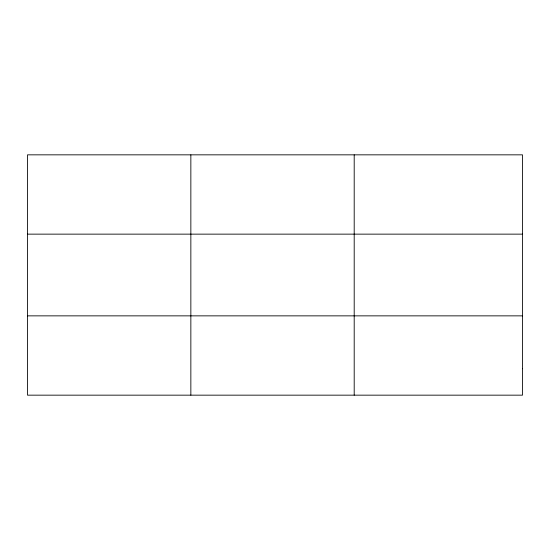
<?xml version="1.0" encoding="UTF-8"?>
<svg xmlns="http://www.w3.org/2000/svg" width="550" height="550" viewBox="0 0 550 550"><rect width="100%" height="100%" fill="white"/><g stroke="black" fill="none" stroke-linecap="round" stroke-linejoin="round"><path stroke-width="0.82" d="M190.85 395.161L190.85 154.839M354.2 395.161L354.2 154.839M27.5 234.142L522.5 234.142M27.5 315.858L522.5 315.858M522.5 368.727L522.5 395.161L27.5 395.161L27.5 154.839L522.5 154.839L522.5 368.727"/></g></svg>
